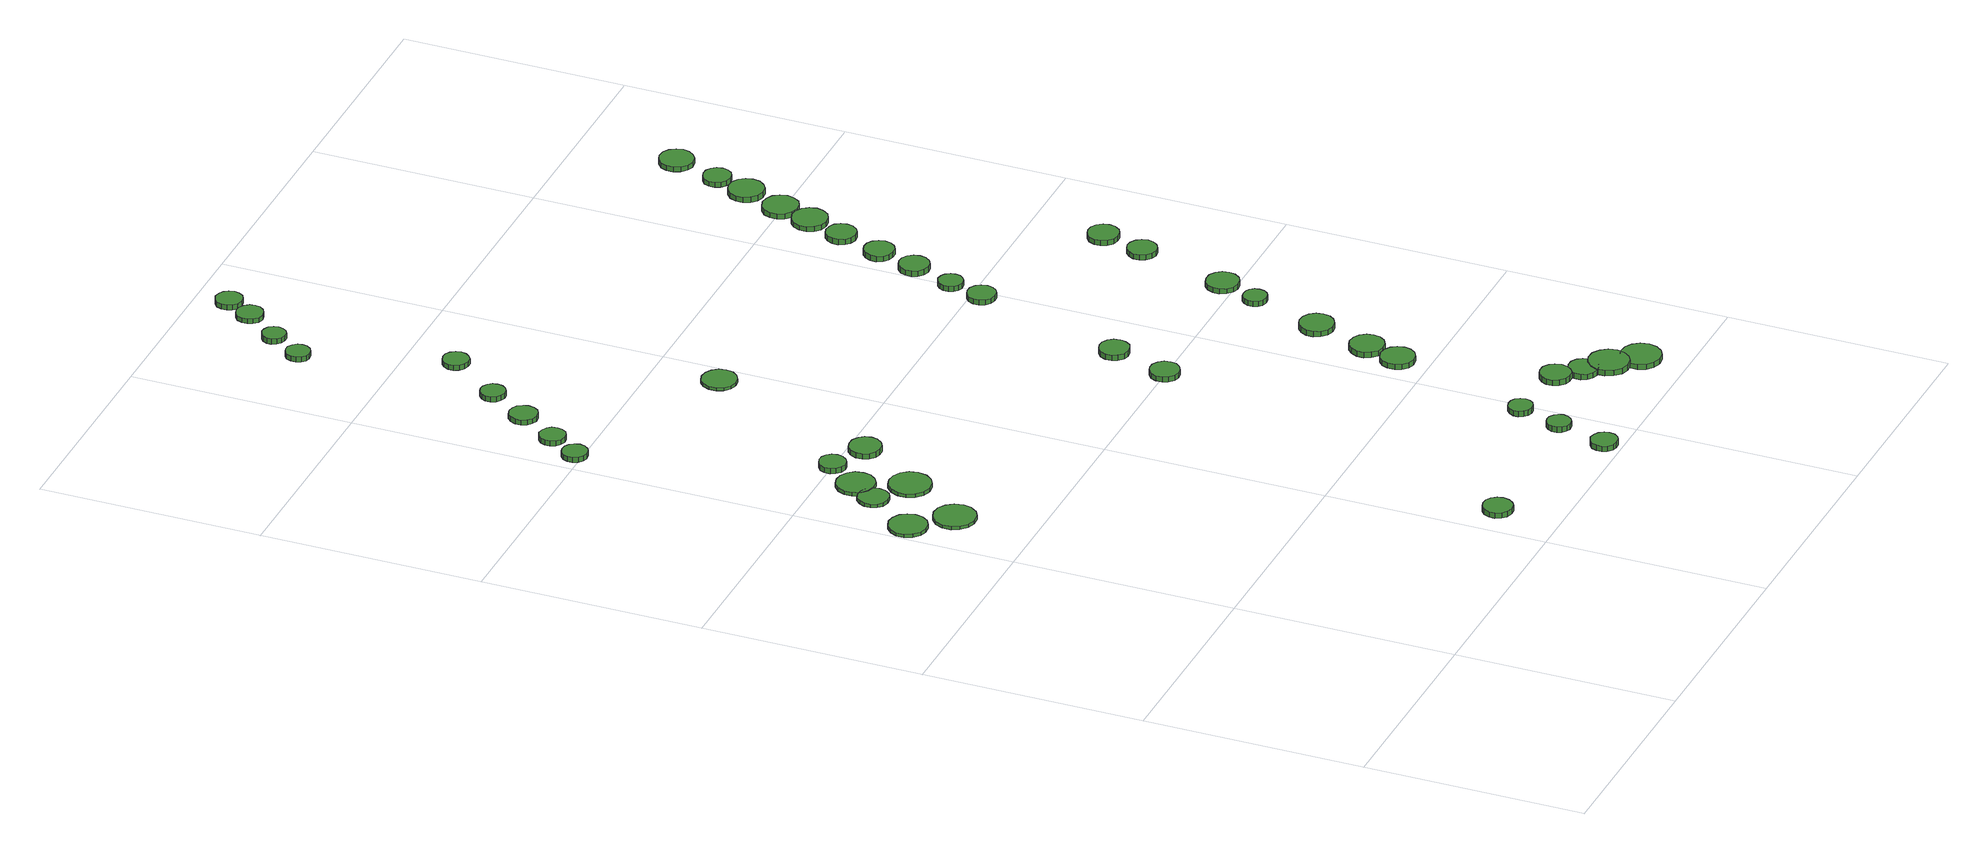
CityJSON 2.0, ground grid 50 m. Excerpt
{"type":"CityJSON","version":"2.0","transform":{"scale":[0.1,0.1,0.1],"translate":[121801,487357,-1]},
"CityObjects":{
"tree1":{"type":"SolitaryVegetationObject","attributes":{"function":"something"},"geometry":[{"type":"MultiSurface","lod":"1","boundaries":[[[0,1,2,3,4,5,6,7,8,9,10,11,12,13,14]],[[15,16,17,18,19,20,21,22,23,24,25,26,27,28,29]],[[0,29,28,1]],[[1,28,27,2]],[[2,27,26,3]],[[3,26,25,4]],[[4,25,24,5]],[[5,24,23,6]],[[6,23,22,7]],[[7,22,21,8]],[[8,21,20,9]],[[9,20,19,10]],[[10,19,18,11]],[[11,18,17,12]],[[12,17,16,13]],[[13,16,15,14]],[[14,15,29,0]]]}]},
"tree2":{"type":"SolitaryVegetationObject","attributes":{"function":"something"},"geometry":[{"type":"MultiSurface","lod":"1","boundaries":[[[30,31,32,33,34,35,36,37,38,39,40,41,42,43,44]],[[45,46,47,48,49,50,51,52,53,54,55,56,57,58,59]],[[30,59,58,31]],[[31,58,57,32]],[[32,57,56,33]],[[33,56,55,34]],[[34,55,54,35]],[[35,54,53,36]],[[36,53,52,37]],[[37,52,51,38]],[[38,51,50,39]],[[39,50,49,40]],[[40,49,48,41]],[[41,48,47,42]],[[42,47,46,43]],[[43,46,45,44]],[[44,45,59,30]]]}]},
"tree3":{"type":"SolitaryVegetationObject","attributes":{"function":"something"},"geometry":[{"type":"MultiSurface","lod":"1","boundaries":[[[60,61,62,63,64,65,66,67,68,69,70,71,72,73,74]],[[75,76,77,78,79,80,81,82,83,84,85,86,87,88,89]],[[60,89,88,61]],[[61,88,87,62]],[[62,87,86,63]],[[63,86,85,64]],[[64,85,84,65]],[[65,84,83,66]],[[66,83,82,67]],[[67,82,81,68]],[[68,81,80,69]],[[69,80,79,70]],[[70,79,78,71]],[[71,78,77,72]],[[72,77,76,73]],[[73,76,75,74]],[[74,75,89,60]]]}]},
"tree4":{"type":"SolitaryVegetationObject","attributes":{"function":"something"},"geometry":[{"type":"MultiSurface","lod":"1","boundaries":[[[90,91,92,93,94,95,96,97,98,99,100,101,102,103,104]],[[105,106,107,108,109,110,111,112,113,114,115,116,117,118,119]],[[90,119,118,91]],[[91,118,117,92]],[[92,117,116,93]],[[93,116,115,94]],[[94,115,114,95]],[[95,114,113,96]],[[96,113,112,97]],[[97,112,111,98]],[[98,111,110,99]],[[99,110,109,100]],[[100,109,108,101]],[[101,108,107,102]],[[102,107,106,103]],[[103,106,105,104]],[[104,105,119,90]]]}]},
"tree5":{"type":"SolitaryVegetationObject","attributes":{"function":"something"},"geometry":[{"type":"MultiSurface","lod":"1","boundaries":[[[120,121,122,123,124,125,126,127,128,129,130,131,132,133,134]],[[135,136,137,138,139,140,141,142,143,144,145,146,147,148,149]],[[120,149,148,121]],[[121,148,147,122]],[[122,147,146,123]],[[123,146,145,124]],[[124,145,144,125]],[[125,144,143,126]],[[126,143,142,127]],[[127,142,141,128]],[[128,141,140,129]],[[129,140,139,130]],[[130,139,138,131]],[[131,138,137,132]],[[132,137,136,133]],[[133,136,135,134]],[[134,135,149,120]]]}]},
"tree6":{"type":"SolitaryVegetationObject","attributes":{"function":"something"},"geometry":[{"type":"MultiSurface","lod":"1","boundaries":[[[150,151,152,153,154,155,156,157,158,159,160,161,162,163,164]],[[165,166,167,168,169,170,171,172,173,174,175,176,177,178,179]],[[150,179,178,151]],[[151,178,177,152]],[[152,177,176,153]],[[153,176,175,154]],[[154,175,174,155]],[[155,174,173,156]],[[156,173,172,157]],[[157,172,171,158]],[[158,171,170,159]],[[159,170,169,160]],[[160,169,168,161]],[[161,168,167,162]],[[162,167,166,163]],[[163,166,165,164]],[[164,165,179,150]]]}]},
"tree7":{"type":"SolitaryVegetationObject","attributes":{"function":"something"},"geometry":[{"type":"MultiSurface","lod":"1","boundaries":[[[180,181,182,183,184,185,186,187,188,189,190,191,192,193,194]],[[195,196,197,198,199,200,201,202,203,204,205,206,207,208,209]],[[180,209,208,181]],[[181,208,207,182]],[[182,207,206,183]],[[183,206,205,184]],[[184,205,204,185]],[[185,204,203,186]],[[186,203,202,187]],[[187,202,201,188]],[[188,201,200,189]],[[189,200,199,190]],[[190,199,198,191]],[[191,198,197,192]],[[192,197,196,193]],[[193,196,195,194]],[[194,195,209,180]]]}]},
"tree8":{"type":"SolitaryVegetationObject","attributes":{"function":"something"},"geometry":[{"type":"MultiSurface","lod":"1","boundaries":[[[210,211,212,213,214,215,216,217,218,219,220,221,222,223,224]],[[225,226,227,228,229,230,231,232,233,234,235,236,237,238,239]],[[210,239,238,211]],[[211,238,237,212]],[[212,237,236,213]],[[213,236,235,214]],[[214,235,234,215]],[[215,234,233,216]],[[216,233,232,217]],[[217,232,231,218]],[[218,231,230,219]],[[219,230,229,220]],[[220,229,228,221]],[[221,228,227,222]],[[222,227,226,223]],[[223,226,225,224]],[[224,225,239,210]]]}]},
"tree9":{"type":"SolitaryVegetationObject","attributes":{"function":"something"},"geometry":[{"type":"MultiSurface","lod":"1","boundaries":[[[240,241,242,243,244,245,246,247,248,249,250,251,252,253,254]],[[255,256,257,258,259,260,261,262,263,264,265,266,267,268,269]],[[240,269,268,241]],[[241,268,267,242]],[[242,267,266,243]],[[243,266,265,244]],[[244,265,264,245]],[[245,264,263,246]],[[246,263,262,247]],[[247,262,261,248]],[[248,261,260,249]],[[249,260,259,250]],[[250,259,258,251]],[[251,258,257,252]],[[252,257,256,253]],[[253,256,255,254]],[[254,255,269,240]]]}]},
"tree10":{"type":"SolitaryVegetationObject","attributes":{"function":"something"},"geometry":[{"type":"MultiSurface","lod":"1","boundaries":[[[270,271,272,273,274,275,276,277,278,279,280,281,282,283,284]],[[285,286,287,288,289,290,291,292,293,294,295,296,297,298,299]],[[270,299,298,271]],[[271,298,297,272]],[[272,297,296,273]],[[273,296,295,274]],[[274,295,294,275]],[[275,294,293,276]],[[276,293,292,277]],[[277,292,291,278]],[[278,291,290,279]],[[279,290,289,280]],[[280,289,288,281]],[[281,288,287,282]],[[282,287,286,283]],[[283,286,285,284]],[[284,285,299,270]]]}]},
"tree11":{"type":"SolitaryVegetationObject","attributes":{"function":"something"},"geometry":[{"type":"MultiSurface","lod":"1","boundaries":[[[300,301,302,303,304,305,306,307,308,309,310,311,312,313,314]],[[315,316,317,318,319,320,321,322,323,324,325,326,327,328,329]],[[300,329,328,301]],[[301,328,327,302]],[[302,327,326,303]],[[303,326,325,304]],[[304,325,324,305]],[[305,324,323,306]],[[306,323,322,307]],[[307,322,321,308]],[[308,321,320,309]],[[309,320,319,310]],[[310,319,318,311]],[[311,318,317,312]],[[312,317,316,313]],[[313,316,315,314]],[[314,315,329,300]]]}]},
"tree12":{"type":"SolitaryVegetationObject","attributes":{"function":"something"},"geometry":[{"type":"MultiSurface","lod":"1","boundaries":[[[330,331,332,333,334,335,336,337,338,339,340,341,342,343,344]],[[345,346,347,348,349,350,351,352,353,354,355,356,357,358,359]],[[330,359,358,331]],[[331,358,357,332]],[[332,357,356,333]],[[333,356,355,334]],[[334,355,354,335]],[[335,354,353,336]],[[336,353,352,337]],[[337,352,351,338]],[[338,351,350,339]],[[339,350,349,340]],[[340,349,348,341]],[[341,348,347,342]],[[342,347,346,343]],[[343,346,345,344]],[[344,345,359,330]]]}]},
"tree13":{"type":"SolitaryVegetationObject","attributes":{"function":"something"},"geometry":[{"type":"MultiSurface","lod":"1","boundaries":[[[360,361,362,363,364,365,366,367,368,369,370,371,372,373,374]],[[375,376,377,378,379,380,381,382,383,384,385,386,387,388,389]],[[360,389,388,361]],[[361,388,387,362]],[[362,387,386,363]],[[363,386,385,364]],[[364,385,384,365]],[[365,384,383,366]],[[366,383,382,367]],[[367,382,381,368]],[[368,381,380,369]],[[369,380,379,370]],[[370,379,378,371]],[[371,378,377,372]],[[372,377,376,373]],[[373,376,375,374]],[[374,375,389,360]]]}]},
"tree14":{"type":"SolitaryVegetationObject","attributes":{"function":"something"},"geometry":[{"type":"MultiSurface","lod":"1","boundaries":[[[390,391,392,393,394,395,396,397,398,399,400,401,402,403,404]],[[405,406,407,408,409,410,411,412,413,414,415,416,417,418,419]],[[390,419,418,391]],[[391,418,417,392]],[[392,417,416,393]],[[393,416,415,394]],[[394,415,414,395]],[[395,414,413,396]],[[396,413,412,397]],[[397,412,411,398]],[[398,411,410,399]],[[399,410,409,400]],[[400,409,408,401]],[[401,408,407,402]],[[402,407,406,403]],[[403,406,405,404]],[[404,405,419,390]]]}]},
"tree15":{"type":"SolitaryVegetationObject","attributes":{"function":"something"},"geometry":[{"type":"MultiSurface","lod":"1","boundaries":[[[420,421,422,423,424,425,426,427,428,429,430,431,432,433,434]],[[435,436,437,438,439,440,441,442,443,444,445,446,447,448,449]],[[420,449,448,421]],[[421,448,447,422]],[[422,447,446,423]],[[423,446,445,424]],[[424,445,444,425]],[[425,444,443,426]],[[426,443,442,427]],[[427,442,441,428]],[[428,441,440,429]],[[429,440,439,430]],[[430,439,438,431]],[[431,438,437,432]],[[432,437,436,433]],[[433,436,435,434]],[[434,435,449,420]]]}]},
"tree16":{"type":"SolitaryVegetationObject","attributes":{"function":"something"},"geometry":[{"type":"MultiSurface","lod":"1","boundaries":[[[450,451,452,453,454,455,456,457,458,459,460,461,462,463,464]],[[465,466,467,468,469,470,471,472,473,474,475,476,477,478,479]],[[450,479,478,451]],[[451,478,477,452]],[[452,477,476,453]],[[453,476,475,454]],[[454,475,474,455]],[[455,474,473,456]],[[456,473,472,457]],[[457,472,471,458]],[[458,471,470,459]],[[459,470,469,460]],[[460,469,468,461]],[[461,468,467,462]],[[462,467,466,463]],[[463,466,465,464]],[[464,465,479,450]]]}]},
"tree17":{"type":"SolitaryVegetationObject","attributes":{"function":"something"},"geometry":[{"type":"MultiSurface","lod":"1","boundaries":[[[480,481,482,483,484,485,486,487,488,489,490,491,492,493,494]],[[495,496,497,498,499,500,501,502,503,504,505,506,507,508,509]],[[480,509,508,481]],[[481,508,507,482]],[[482,507,506,483]],[[483,506,505,484]],[[484,505,504,485]],[[485,504,503,486]],[[486,503,502,487]],[[487,502,501,488]],[[488,501,500,489]],[[489,500,499,490]],[[490,499,498,491]],[[491,498,497,492]],[[492,497,496,493]],[[493,496,495,494]],[[494,495,509,480]]]}]},
"tree18":{"type":"SolitaryVegetationObject","attributes":{"function":"something"},"geometry":[{"type":"MultiSurface","lod":"1","boundaries":[[[510,511,512,513,514,515,516,517,518,519,520,521,522,523,524]],[[525,526,527,528,529,530,531,532,533,534,535,536,537,538,539]],[[510,539,538,511]],[[511,538,537,512]],[[512,537,536,513]],[[513,536,535,514]],[[514,535,534,515]],[[515,534,533,516]],[[516,533,532,517]],[[517,532,531,518]],[[518,531,530,519]],[[519,530,529,520]],[[520,529,528,521]],[[521,528,527,522]],[[522,527,526,523]],[[523,526,525,524]],[[524,525,539,510]]]}]},
"tree19":{"type":"SolitaryVegetationObject","attributes":{"function":"something"},"geometry":[{"type":"MultiSurface","lod":"1","boundaries":[[[540,541,542,543,544,545,546,547,548,549,550,551,552,553,554]],[[555,556,557,558,559,560,561,562,563,564,565,566,567,568,569]],[[540,569,568,541]],[[541,568,567,542]],[[542,567,566,543]],[[543,566,565,544]],[[544,565,564,545]],[[545,564,563,546]],[[546,563,562,547]],[[547,562,561,548]],[[548,561,560,549]],[[549,560,559,550]],[[550,559,558,551]],[[551,558,557,552]],[[552,557,556,553]],[[553,556,555,554]],[[554,555,569,540]]]}]},
"tree20":{"type":"SolitaryVegetationObject","attributes":{"function":"something"},"geometry":[{"type":"MultiSurface","lod":"1","boundaries":[[[570,571,572,573,574,575,576,577,578,579,580,581,582,583,584]],[[585,586,587,588,589,590,591,592,593,594,595,596,597,598,599]],[[570,599,598,571]],[[571,598,597,572]],[[572,597,596,573]],[[573,596,595,574]],[[574,595,594,575]],[[575,594,593,576]],[[576,593,592,577]],[[577,592,591,578]],[[578,591,590,579]],[[579,590,589,580]],[[580,589,588,581]],[[581,588,587,582]],[[582,587,586,583]],[[583,586,585,584]],[[584,585,599,570]]]}]},
"tree21":{"type":"SolitaryVegetationObject","attributes":{"function":"something"},"geometry":[{"type":"MultiSurface","lod":"1","boundaries":[[[600,601,602,603,604,605,606,607,608,609,610,611,612,613,614]],[[615,616,617,618,619,620,621,622,623,624,625,626,627,628,629]],[[600,629,628,601]],[[601,628,627,602]],[[602,627,626,603]],[[603,626,625,604]],[[604,625,624,605]],[[605,624,623,606]],[[606,623,622,607]],[[607,622,621,608]],[[608,621,620,609]],[[609,620,619,610]],[[610,619,618,611]],[[611,618,617,612]],[[612,617,616,613]],[[613,616,615,614]],[[614,615,629,600]]]}]},
"tree22":{"type":"SolitaryVegetationObject","attributes":{"function":"something"},"geometry":[{"type":"MultiSurface","lod":"1","boundaries":[[[630,631,632,633,634,635,636,637,638,639,640,641,642,643,644]],[[645,646,647,648,649,650,651,652,653,654,655,656,657,658,659]],[[630,659,658,631]],[[631,658,657,632]],[[632,657,656,633]],[[633,656,655,634]],[[634,655,654,635]],[[635,654,653,636]],[[636,653,652,637]],[[637,652,651,638]],[[638,651,650,639]],[[639,650,649,640]],[[640,649,648,641]],[[641,648,647,642]],[[642,647,646,643]],[[643,646,645,644]],[[644,645,659,630]]]}]},
"tree23":{"type":"SolitaryVegetationObject","attributes":{"function":"something"},"geometry":[{"type":"MultiSurface","lod":"1","boundaries":[[[660,661,662,663,664,665,666,667,668,669,670,671,672,673,674]],[[675,676,677,678,679,680,681,682,683,684,685,686,687,688,689]],[[660,689,688,661]],[[661,688,687,662]],[[662,687,686,663]],[[663,686,685,664]],[[664,685,684,665]],[[665,684,683,666]],[[666,683,682,667]],[[667,682,681,668]],[[668,681,680,669]],[[669,680,679,670]],[[670,679,678,671]],[[671,678,677,672]],[[672,677,676,673]],[[673,676,675,674]],[[674,675,689,660]]]}]},
"tree24":{"type":"SolitaryVegetationObject","attributes":{"function":"something"},"geometry":[{"type":"MultiSurface","lod":"1","boundaries":[[[690,691,692,693,694,695,696,697,698,699,700,701,702,703,704]],[[705,706,707,708,709,710,711,712,713,714,715,716,717,718,719]],[[690,719,718,691]],[[691,718,717,692]],[[692,717,716,693]],[[693,716,715,694]],[[694,715,714,695]],[[695,714,713,696]],[[696,713,712,697]],[[697,712,711,698]],[[698,711,710,699]],[[699,710,709,700]],[[700,709,708,701]],[[701,708,707,702]],[[702,707,706,703]],[[703,706,705,704]],[[704,705,719,690]]]}]},
"tree25":{"type":"SolitaryVegetationObject","attributes":{"function":"something"},"geometry":[{"type":"MultiSurface","lod":"1","boundaries":[[[720,721,722,723,724,725,726,727,728,729,730,731,732,733,734]],[[735,736,737,738,739,740,741,742,743,744,745,746,747,748,749]],[[720,749,748,721]],[[721,748,747,722]],[[722,747,746,723]],[[723,746,745,724]],[[724,745,744,725]],[[725,744,743,726]],[[726,743,742,727]],[[727,742,741,728]],[[728,741,740,729]],[[729,740,739,730]],[[730,739,738,731]],[[731,738,737,732]],[[732,737,736,733]],[[733,736,735,734]],[[734,735,749,720]]]}]},
"tree26":{"type":"SolitaryVegetationObject","attributes":{"function":"something"},"geometry":[{"type":"MultiSurface","lod":"1","boundaries":[[[750,751,752,753,754,755,756,757,758,759,760,761,762,763,764]],[[765,766,767,768,769,770,771,772,773,774,775,776,777,778,779]],[[750,779,778,751]],[[751,778,777,752]],[[752,777,776,753]],[[753,776,775,754]],[[754,775,774,755]],[[755,774,773,756]],[[756,773,772,757]],[[757,772,771,758]],[[758,771,770,759]],[[759,770,769,760]],[[760,769,768,761]],[[761,768,767,762]],[[762,767,766,763]],[[763,766,765,764]],[[764,765,779,750]]]}]},
"tree27":{"type":"SolitaryVegetationObject","attributes":{"function":"something"},"geometry":[{"type":"MultiSurface","lod":"1","boundaries":[[[780,781,782,783,784,785,786,787,788,789,790,791,792,793,794]],[[795,796,797,798,799,800,801,802,803,804,805,806,807,808,809]],[[780,809,808,781]],[[781,808,807,782]],[[782,807,806,783]],[[783,806,805,784]],[[784,805,804,785]],[[785,804,803,786]],[[786,803,802,787]],[[787,802,801,788]],[[788,801,800,789]],[[789,800,799,790]],[[790,799,798,791]],[[791,798,797,792]],[[792,797,796,793]],[[793,796,795,794]],[[794,795,809,780]]]}]},
"tree28":{"type":"SolitaryVegetationObject","attributes":{"function":"something"},"geometry":[{"type":"MultiSurface","lod":"1","boundaries":[[[810,811,812,813,814,815,816,817,818,819,820,821,822,823,824]],[[825,826,827,828,829,830,831,832,833,834,835,836,837,838,839]],[[810,839,838,811]],[[811,838,837,812]],[[812,837,836,813]],[[813,836,835,814]],[[814,835,834,815]],[[815,834,833,816]],[[816,833,832,817]],[[817,832,831,818]],[[818,831,830,819]],[[819,830,829,820]],[[820,829,828,821]],[[821,828,827,822]],[[822,827,826,823]],[[823,826,825,824]],[[824,825,839,810]]]}]},
"tree29":{"type":"SolitaryVegetationObject","attributes":{"function":"something"},"geometry":[{"type":"MultiSurface","lod":"1","boundaries":[[[840,841,842,843,844,845,846,847,848,849,850,851,852,853,854]],[[855,856,857,858,859,860,861,862,863,864,865,866,867,868,869]],[[840,869,868,841]],[[841,868,867,842]],[[842,867,866,843]],[[843,866,865,844]],[[844,865,864,845]],[[845,864,863,846]],[[846,863,862,847]],[[847,862,861,848]],[[848,861,860,849]],[[849,860,859,850]],[[850,859,858,851]],[[851,858,857,852]],[[852,857,856,853]],[[853,856,855,854]],[[854,855,869,840]]]}]},
"tree30":{"type":"SolitaryVegetationObject","attributes":{"function":"something"},"geometry":[{"type":"MultiSurface","lod":"1","boundaries":[[[870,871,872,873,874,875,876,877,878,879,880,881,882,883,884]],[[885,886,887,888,889,890,891,892,893,894,895,896,897,898,899]],[[870,899,898,871]],[[871,898,897,872]],[[872,897,896,873]],[[873,896,895,874]],[[874,895,894,875]],[[875,894,893,876]],[[876,893,892,877]],[[877,892,891,878]],[[878,891,890,879]],[[879,890,889,880]],[[880,889,888,881]],[[881,888,887,882]],[[882,887,886,883]],[[883,886,885,884]],[[884,885,899,870]]]}]},
"tree31":{"type":"SolitaryVegetationObject","attributes":{"function":"something"},"geometry":[{"type":"MultiSurface","lod":"1","boundaries":[[[900,901,902,903,904,905,906,907,908,909,910,911,912,913,914]],[[915,916,917,918,919,920,921,922,923,924,925,926,927,928,929]],[[900,929,928,901]],[[901,928,927,902]],[[902,927,926,903]],[[903,926,925,904]],[[904,925,924,905]],[[905,924,923,906]],[[906,923,922,907]],[[907,922,921,908]],[[908,921,920,909]],[[909,920,919,910]],[[910,919,918,911]],[[911,918,917,912]],[[912,917,916,913]],[[913,916,915,914]],[[914,915,929,900]]]}]},
"tree32":{"type":"SolitaryVegetationObject","attributes":{"function":"something"},"geometry":[{"type":"MultiSurface","lod":"1","boundaries":[[[930,931,932,933,934,935,936,937,938,939,940,941,942,943,944]],[[945,946,947,948,949,950,951,952,953,954,955,956,957,958,959]],[[930,959,958,931]],[[931,958,957,932]],[[932,957,956,933]],[[933,956,955,934]],[[934,955,954,935]],[[935,954,953,936]],[[936,953,952,937]],[[937,952,951,938]],[[938,951,950,939]],[[939,950,949,940]],[[940,949,948,941]],[[941,948,947,942]],[[942,947,946,943]],[[943,946,945,944]],[[944,945,959,930]]]}]},
"tree33":{"type":"SolitaryVegetationObject","attributes":{"function":"something"},"geometry":[{"type":"MultiSurface","lod":"1","boundaries":[[[960,961,962,963,964,965,966,967,968,969,970,971,972,973,974]],[[975,976,977,978,979,980,981,982,983,984,985,986,987,988,989]],[[960,989,988,961]],[[961,988,987,962]],[[962,987,986,963]],[[963,986,985,964]],[[964,985,984,965]],[[965,984,983,966]],[[966,983,982,967]],[[967,982,981,968]],[[968,981,980,969]],[[969,980,979,970]],[[970,979,978,971]],[[971,978,977,972]],[[972,977,976,973]],[[973,976,975,974]],[[974,975,989,960]]]}]},
"tree34":{"type":"SolitaryVegetationObject","attributes":{"function":"something"},"geometry":[{"type":"MultiSurface","lod":"1","boundaries":[[[990,991,992,993,994,995,996,997,998,999,1000,1001,1002,1003,1004]],[[1005,1006,1007,1008,1009,1010,1011,1012,1013,1014,1015,1016,1017,1018,1019]],[[990,1019,1018,991]],[[991,1018,1017,992]],[[992,1017,1016,993]],[[993,1016,1015,994]],[[994,1015,1014,995]],[[995,1014,1013,996]],[[996,1013,1012,997]],[[997,1012,1011,998]],[[998,1011,1010,999]],[[999,1010,1009,1000]],[[1000,1009,1008,1001]],[[1001,1008,1007,1002]],[[1002,1007,1006,1003]],[[1003,1006,1005,1004]],[[1004,1005,1019,990]]]}]},
"tree35":{"type":"SolitaryVegetationObject","attributes":{"function":"something"},"geometry":[{"type":"MultiSurface","lod":"1","boundaries":[[[1020,1021,1022,1023,1024,1025,1026,1027,1028,1029,1030,1031,1032,1033,1034]],[[1035,1036,1037,1038,1039,1040,1041,1042,1043,1044,1045,1046,1047,1048,1049]],[[1020,1049,1048,1021]],[[1021,1048,1047,1022]],[[1022,1047,1046,1023]],[[1023,1046,1045,1024]],[[1024,1045,1044,1025]],[[1025,1044,1043,1026]],[[1026,1043,1042,1027]],[[1027,1042,1041,1028]],[[1028,1041,1040,1029]],[[1029,1040,1039,1030]],[[1030,1039,1038,1031]],[[1031,1038,1037,1032]],[[1032,1037,1036,1033]],[[1033,1036,1035,1034]],[[1034,1035,1049,1020]]]}]},
"tree36":{"type":"SolitaryVegetationObject","attributes":{"function":"something"},"geometry":[{"type":"MultiSurface","lod":"1","boundaries":[[[1050,1051,1052,1053,1054,1055,1056,1057,1058,1059,1060,1061,1062,1063,1064]],[[1065,1066,1067,1068,1069,1070,1071,1072,1073,1074,1075,1076,1077,1078,1079]],[[1050,1079,1078,1051]],[[1051,1078,1077,1052]],[[1052,1077,1076,1053]],[[1053,1076,1075,1054]],[[1054,1075,1074,1055]],[[1055,1074,1073,1056]],[[1056,1073,1072,1057]],[[1057,1072,1071,1058]],[[1058,1071,1070,1059]],[[1059,1070,1069,1060]],[[1060,1069,1068,1061]],[[1061,1068,1067,1062]],[[1062,1067,1066,1063]],[[1063,1066,1065,1064]],[[1064,1065,1079,1050]]]}]},
"tree37":{"type":"SolitaryVegetationObject","attributes":{"function":"something"},"geometry":[{"type":"MultiSurface","lod":"1","boundaries":[[[1080,1081,1082,1083,1084,1085,1086,1087,1088,1089,1090,1091,1092,1093,1094]],[[1095,1096,1097,1098,1099,1100,1101,1102,1103,1104,1105,1106,1107,1108,1109]],[[1080,1109,1108,1081]],[[1081,1108,1107,1082]],[[1082,1107,1106,1083]],[[1083,1106,1105,1084]],[[1084,1105,1104,1085]],[[1085,1104,1103,1086]],[[1086,1103,1102,1087]],[[1087,1102,1101,1088]],[[1088,1101,1100,1089]],[[1089,1100,1099,1090]],[[1090,1099,1098,1091]],[[1091,1098,1097,1092]],[[1092,1097,1096,1093]],[[1093,1096,1095,1094]],[[1094,1095,1109,1080]]]}]},
"tree38":{"type":"SolitaryVegetationObject","attributes":{"function":"something"},"geometry":[{"type":"MultiSurface","lod":"1","boundaries":[[[1110,1111,1112,1113,1114,1115,1116,1117,1118,1119,1120,1121,1122,1123,1124]],[[1125,1126,1127,1128,1129,1130,1131,1132,1133,1134,1135,1136,1137,1138,1139]],[[1110,1139,1138,1111]],[[1111,1138,1137,1112]],[[1112,1137,1136,1113]],[[1113,1136,1135,1114]],[[1114,1135,1134,1115]],[[1115,1134,1133,1116]],[[1116,1133,1132,1117]],[[1117,1132,1131,1118]],[[1118,1131,1130,1119]],[[1119,1130,1129,1120]],[[1120,1129,1128,1121]],[[1121,1128,1127,1122]],[[1122,1127,1126,1123]],[[1123,1126,1125,1124]],[[1124,1125,1139,1110]]]}]},
"tree39":{"type":"SolitaryVegetationObject","attributes":{"function":"something"},"geometry":[{"type":"MultiSurface","lod":"1","boundaries":[[[1140,1141,1142,1143,1144,1145,1146,1147,1148,1149,1150,1151,1152,1153,1154]],[[1155,1156,1157,1158,1159,1160,1161,1162,1163,1164,1165,1166,1167,1168,1169]],[[1140,1169,1168,1141]],[[1141,1168,1167,1142]],[[1142,1167,1166,1143]],[[1143,1166,1165,1144]],[[1144,1165,1164,1145]],[[1145,1164,1163,1146]],[[1146,1163,1162,1147]],[[1147,1162,1161,1148]],[[1148,1161,1160,1149]],[[1149,1160,1159,1150]],[[1150,1159,1158,1151]],[[1151,1158,1157,1152]],[[1152,1157,1156,1153]],[[1153,1156,1155,1154]],[[1154,1155,1169,1140]]]}]},
"tree40":{"type":"SolitaryVegetationObject","attributes":{"function":"something"},"geometry":[{"type":"MultiSurface","lod":"1","boundaries":[[[1170,1171,1172,1173,1174,1175,1176,1177,1178,1179,1180,1181,1182,1183,1184]],[[1185,1186,1187,1188,1189,1190,1191,1192,1193,1194,1195,1196,1197,1198,1199]],[[1170,1199,1198,1171]],[[1171,1198,1197,1172]],[[1172,1197,1196,1173]],[[1173,1196,1195,1174]],[[1174,1195,1194,1175]],[[1175,1194,1193,1176]],[[1176,1193,1192,1177]],[[1177,1192,1191,1178]],[[1178,1191,1190,1179]],[[1179,1190,1189,1180]],[[1180,1189,1188,1181]],[[1181,1188,1187,1182]],[[1182,1187,1186,1183]],[[1183,1186,1185,1184]],[[1184,1185,1199,1170]]]}]},
"tree41":{"type":"SolitaryVegetationObject","attributes":{"function":"something"},"geometry":[{"type":"MultiSurface","lod":"1","boundaries":[[[1200,1201,1202,1203,1204,1205,1206,1207,1208,1209,1210,1211,1212,1213,1214]],[[1215,1216,1217,1218,1219,1220,1221,1222,1223,1224,1225,1226,1227,1228,1229]],[[1200,1229,1228,1201]],[[1201,1228,1227,1202]],[[1202,1227,1226,1203]],[[1203,1226,1225,1204]],[[1204,1225,1224,1205]],[[1205,1224,1223,1206]],[[1206,1223,1222,1207]],[[1207,1222,1221,1208]],[[1208,1221,1220,1209]],[[1209,1220,1219,1210]],[[1210,1219,1218,1211]],[[1211,1218,1217,1212]],[[1212,1217,1216,1213]],[[1213,1216,1215,1214]],[[1214,1215,1229,1200]]]}]},
"tree42":{"type":"SolitaryVegetationObject","attributes":{"function":"something"},"geometry":[{"type":"MultiSurface","lod":"1","boundaries":[[[1230,1231,1232,1233,1234,1235,1236,1237,1238,1239,1240,1241,1242,1243,1244]],[[1245,1246,1247,1248,1249,1250,1251,1252,1253,1254,1255,1256,1257,1258,1259]],[[1230,1259,1258,1231]],[[1231,1258,1257,1232]],[[1232,1257,1256,1233]],[[1233,1256,1255,1234]],[[1234,1255,1254,1235]],[[1235,1254,1253,1236]],[[1236,1253,1252,1237]],[[1237,1252,1251,1238]],[[1238,1251,1250,1239]],[[1239,1250,1249,1240]],[[1240,1249,1248,1241]],[[1241,1248,1247,1242]],[[1242,1247,1246,1243]],[[1243,1246,1245,1244]],[[1244,1245,1259,1230]]]}]},
"tree43":{"type":"SolitaryVegetationObject","attributes":{"function":"something"},"geometry":[{"type":"MultiSurface","lod":"1","boundaries":[[[1260,1261,1262,1263,1264,1265,1266,1267,1268,1269,1270,1271,1272,1273,1274]],[[1275,1276,1277,1278,1279,1280,1281,1282,1283,1284,1285,1286,1287,1288,1289]],[[1260,1289,1288,1261]],[[1261,1288,1287,1262]],[[1262,1287,1286,1263]],[[1263,1286,1285,1264]],[[1264,1285,1284,1265]],[[1265,1284,1283,1266]],[[1266,1283,1282,1267]],[[1267,1282,1281,1268]],[[1268,1281,1280,1269]],[[1269,1280,1279,1270]],[[1270,1279,1278,1271]],[[1271,1278,1277,1272]],[[1272,1277,1276,1273]],[[1273,1276,1275,1274]],[[1274,1275,1289,1260]]]}]},
"tree44":{"type":"SolitaryVegetationObject","attributes":{"function":"something"},"geometry":[{"type":"MultiSurface","lod":"1","boundaries":[[[1290,1291,1292,1293,1294,1295,1296,1297,1298,1299,1300,1301,1302,1303,1304]],[[1305,1306,1307,1308,1309,1310,1311,1312,1313,1314,1315,1316,1317,1318,1319]],[[1290,1319,1318,1291]],[[1291,1318,1317,1292]],[[1292,1317,1316,1293]],[[1293,1316,1315,1294]],[[1294,1315,1314,1295]],[[1295,1314,1313,1296]],[[1296,1313,1312,1297]],[[1297,1312,1311,1298]],[[1298,1311,1310,1299]],[[1299,1310,1309,1300]],[[1300,1309,1308,1301]],[[1301,1308,1307,1302]],[[1302,1307,1306,1303]],[[1303,1306,1305,1304]],[[1304,1305,1319,1290]]]}]}
},
"vertices":[
[90,1258,15],[86,1276,15],[76,1290,15],[60,1299,15],[43,1301,15],[26,1295,15],[13,1283,15],[5,1267,15],[5,1250,15],[13,1233,15],[26,1221,15],[43,1216,15],[60,1218,15],[76,1227,15],[86,1241,15],[86,1241,7],[76,1227,7],[60,1218,7],[43,1216,7],[26,1221,7],[13,1233,7],[5,1250,7],[5,1267,7],[13,1283,7],[26,1295,7],[43,1301,7],[60,1299,7],[76,1290,7],[86,1276,7],[90,1258,7],
[165,1181,15],[161,1200,15],[149,1216,15],[133,1226,15],[113,1228,15],[95,1222,15],[80,1209,15],[72,1191,15],[72,1171,15],[80,1154,15],[95,1141,15],[113,1135,15],[133,1137,15],[149,1146,15],[161,1162,15],[161,1162,7],[149,1146,7],[133,1137,7],[113,1135,7],[95,1141,7],[80,1154,7],[72,1171,7],[72,1191,7],[80,1209,7],[95,1222,7],[113,1228,7],[133,1226,7],[149,1216,7],[161,1200,7],[165,1181,7],
[160,1369,15],[157,1383,15],[149,1395,15],[136,1402,15],[122,1403,15],[108,1399,15],[98,1389,15],[92,1376,15],[92,1362,15],[98,1349,15],[108,1339,15],[122,1335,15],[136,1336,15],[149,1343,15],[157,1355,15],[157,1355,7],[149,1343,7],[136,1336,7],[122,1335,7],[108,1339,7],[98,1349,7],[92,1362,7],[92,1376,7],[98,1389,7],[108,1399,7],[122,1403,7],[136,1402,7],[149,1395,7],[157,1383,7],[160,1369,7],
[206,1424,16],[203,1442,16],[192,1456,16],[177,1465,16],[159,1467,16],[142,1462,16],[129,1450,16],[121,1433,16],[121,1416,16],[129,1399,16],[142,1387,16],[159,1382,16],[177,1384,16],[192,1393,16],[203,1407,16],[203,1407,7],[192,1393,7],[177,1384,7],[159,1382,7],[142,1387,7],[129,1399,7],[121,1416,7],[121,1433,7],[129,1450,7],[142,1462,7],[159,1467,7],[177,1465,7],[192,1456,7],[203,1442,7],[206,1424,7],
[252,1319,15],[248,1338,15],[236,1354,15],[219,1363,15],[200,1365,15],[181,1359,15],[167,1346,15],[159,1328,15],[159,1309,15],[167,1291,15],[181,1278,15],[200,1272,15],[219,1274,15],[236,1283,15],[248,1299,15],[248,1299,7],[236,1283,7],[219,1274,7],[200,1272,7],[181,1278,7],[167,1291,7],[159,1309,7],[159,1328,7],[167,1346,7],[181,1359,7],[200,1365,7],[219,1363,7],[236,1354,7],[248,1338,7],[252,1319,7],
[598,136,31],[595,149,31],[587,160,31],[576,167,31],[562,168,31],[549,164,31],[539,155,31],[533,142,31],[533,129,31],[539,116,31],[549,107,31],[562,103,31],[576,104,31],[587,111,31],[595,122,31],[595,122,18],[587,111,18],[576,104,18],[562,103,18],[549,107,18],[539,116,18],[533,129,18],[533,142,18],[539,155,18],[549,164,18],[562,168,18],[576,167,18],[587,160,18],[595,149,18],[598,136,18],
[83,2016,19],[80,2028,19],[73,2037,19],[63,2043,19],[51,2044,19],[40,2041,19],[31,2033,19],[26,2022,19],[26,2010,19],[31,1999,19],[40,1991,19],[51,1988,19],[63,1989,19],[73,1995,19],[80,2004,19],[80,2004,7],[73,1995,7],[63,1989,7],[51,1988,7],[40,1991,7],[31,1999,7],[26,2010,7],[26,2022,7],[31,2033,7],[40,2041,7],[51,2044,7],[63,2043,7],[73,2037,7],[80,2028,7],[83,2016,7],
[243,1498,23],[240,1510,23],[233,1520,23],[222,1526,23],[210,1527,23],[198,1523,23],[189,1515,23],[184,1504,23],[184,1491,23],[189,1480,23],[198,1472,23],[210,1468,23],[222,1469,23],[233,1476,23],[240,1486,23],[240,1486,10],[233,1476,10],[222,1469,10],[210,1468,10],[198,1472,10],[189,1480,10],[184,1491,10],[184,1504,10],[189,1515,10],[198,1523,10],[210,1527,10],[222,1526,10],[233,1520,10],[240,1510,10],[243,1498,10],
[129,2086,18],[127,2098,18],[120,2107,18],[109,2113,18],[97,2115,18],[86,2111,18],[77,2103,18],[72,2092,18],[72,2080,18],[77,2069,18],[86,2061,18],[97,2057,18],[109,2058,18],[120,2064,18],[127,2074,18],[127,2074,6],[120,2064,6],[109,2058,6],[97,2057,6],[86,2061,6],[77,2069,6],[72,2080,6],[72,2092,6],[77,2103,6],[86,2111,6],[97,2115,6],[109,2113,6],[120,2107,6],[127,2098,6],[129,2086,6],
[333,1458,25],[330,1473,25],[321,1484,25],[308,1492,25],[293,1493,25],[279,1489,25],[268,1479,25],[262,1465,25],[262,1451,25],[268,1437,25],[279,1427,25],[293,1423,25],[308,1424,25],[321,1432,25],[330,1444,25],[330,1444,12],[321,1432,12],[308,1424,12],[293,1423,12],[279,1427,12],[268,1437,12],[262,1451,12],[262,1465,12],[268,1479,12],[279,1489,12],[293,1493,12],[308,1492,12],[321,1484,12],[330,1473,12],[333,1458,12],
[190,2176,18],[187,2188,18],[180,2199,18],[169,2205,18],[156,2207,18],[143,2203,18],[134,2194,18],[128,2182,18],[128,2169,18],[134,2157,18],[143,2149,18],[156,2144,18],[169,2146,18],[180,2152,18],[187,2163,18],[187,2163,6],[180,2152,6],[169,2146,6],[156,2144,6],[143,2149,6],[134,2157,6],[128,2169,6],[128,2182,6],[134,2194,6],[143,2203,6],[156,2207,6],[169,2205,6],[180,2199,6],[187,2188,6],[190,2176,6],
[247,2270,18],[245,2281,18],[238,2290,18],[228,2296,18],[217,2297,18],[206,2294,18],[197,2286,18],[192,2276,18],[192,2264,18],[197,2253,18],[206,2246,18],[217,2242,18],[228,2243,18],[238,2249,18],[245,2258,18],[245,2258,6],[238,2249,6],[228,2243,6],[217,2242,6],[206,2246,6],[197,2253,6],[192,2264,6],[192,2276,6],[197,2286,6],[206,2294,6],[217,2297,6],[228,2296,6],[238,2290,6],[245,2281,6],[247,2270,6],
[932,33,30],[930,45,30],[922,55,30],[912,61,30],[899,63,30],[888,59,30],[878,51,30],[873,39,30],[873,27,30],[878,16,30],[888,7,30],[899,4,30],[912,5,30],[922,11,30],[930,21,30],[930,21,17],[922,11,17],[912,5,17],[899,4,17],[888,7,17],[878,16,17],[873,27,17],[873,39,17],[878,51,17],[888,59,17],[899,63,17],[912,61,17],[922,55,17],[930,45,17],[932,33,17],
[963,150,30],[960,161,30],[954,169,30],[944,175,30],[933,176,30],[923,173,30],[914,165,30],[910,155,30],[910,144,30],[914,134,30],[923,127,30],[933,123,30],[944,124,30],[954,130,30],[960,139,30],[960,139,17],[954,130,17],[944,124,17],[933,123,17],[923,127,17],[914,134,17],[910,144,17],[910,155,17],[914,165,17],[923,173,17],[933,176,17],[944,175,17],[954,169,17],[960,161,17],[963,150,17],
[490,1852,14],[487,1868,14],[477,1881,14],[463,1889,14],[447,1891,14],[431,1886,14],[419,1875,14],[413,1860,14],[413,1844,14],[419,1829,14],[431,1818,14],[447,1813,14],[463,1815,14],[477,1823,14],[487,1836,14],[487,1836,7],[477,1823,7],[463,1815,7],[447,1813,7],[431,1818,7],[419,1829,7],[413,1844,7],[413,1860,7],[419,1875,7],[431,1886,7],[447,1891,7],[463,1889,7],[477,1881,7],[487,1868,7],[490,1852,7],
[328,2386,26],[325,2398,26],[318,2408,26],[308,2414,26],[296,2415,26],[284,2411,26],[275,2403,26],[270,2392,26],[270,2380,26],[275,2369,26],[284,2361,26],[296,2357,26],[308,2358,26],[318,2365,26],[325,2374,26],[325,2374,14],[318,2365,14],[308,2358,14],[296,2357,14],[284,2361,14],[275,2369,14],[270,2380,14],[270,2392,14],[275,2403,14],[284,2411,14],[296,2415,14],[308,2414,14],[318,2408,14],[325,2398,14],[328,2386,14],
[231,2705,25],[229,2716,25],[222,2725,25],[212,2731,25],[201,2732,25],[190,2728,25],[182,2721,25],[178,2711,25],[178,2699,25],[182,2689,25],[190,2681,25],[201,2678,25],[212,2679,25],[222,2685,25],[229,2694,25],[229,2694,13],[222,2685,13],[212,2679,13],[201,2678,13],[190,2681,13],[182,2689,13],[178,2699,13],[178,2711,13],[182,2721,13],[190,2728,13],[201,2732,13],[212,2731,13],[222,2725,13],[229,2716,13],[231,2705,13],
[990,247,32],[987,258,32],[981,268,32],[971,273,32],[960,274,32],[949,271,32],[941,263,32],[936,253,32],[936,242,32],[941,232,32],[949,224,32],[960,221,32],[971,222,32],[981,227,32],[987,236,32],[987,236,19],[981,227,19],[971,222,19],[960,221,19],[949,224,19],[941,232,19],[936,242,19],[936,253,19],[941,263,19],[949,271,19],[960,274,19],[971,273,19],[981,268,19],[987,258,19],[990,247,19],
[285,2782,21],[283,2793,21],[277,2802,21],[267,2807,21],[256,2809,21],[246,2805,21],[238,2798,21],[233,2788,21],[233,2777,21],[238,2767,21],[246,2760,21],[256,2756,21],[267,2757,21],[277,2763,21],[283,2772,21],[283,2772,8],[277,2763,8],[267,2757,8],[256,2756,8],[246,2760,8],[238,2767,8],[233,2777,8],[233,2788,8],[238,2798,8],[246,2805,8],[256,2809,8],[267,2807,8],[277,2802,8],[283,2793,8],[285,2782,8],
[858,997,25],[856,1011,25],[847,1022,25],[835,1029,25],[822,1030,25],[809,1026,25],[798,1017,25],[793,1004,25],[793,990,25],[798,978,25],[809,968,25],[822,964,25],[835,966,25],[847,973,25],[856,984,25],[856,984,13],[847,973,13],[835,966,13],[822,964,13],[809,968,13],[798,978,13],[793,990,13],[793,1004,13],[798,1017,13],[809,1026,13],[822,1030,13],[835,1029,13],[847,1022,13],[856,1011,13],[858,997,13],
[350,2862,20],[348,2874,20],[340,2884,20],[329,2891,20],[317,2892,20],[305,2888,20],[296,2880,20],[291,2868,20],[291,2856,20],[296,2845,20],[305,2836,20],[317,2832,20],[329,2834,20],[340,2840,20],[348,2850,20],[348,2850,9],[340,2840,9],[329,2834,9],[317,2832,9],[305,2836,9],[296,2845,9],[291,2856,9],[291,2868,9],[296,2880,9],[305,2888,9],[317,2892,9],[329,2891,9],[340,2884,9],[348,2874,9],[350,2862,9],
[1151,232,31],[1148,246,31],[1140,257,31],[1128,265,31],[1113,266,31],[1100,262,31],[1089,252,31],[1083,239,31],[1083,225,31],[1089,212,31],[1100,202,31],[1113,198,31],[1128,199,31],[1140,207,31],[1148,218,31],[1148,218,18],[1140,207,18],[1128,199,18],[1113,198,18],[1100,202,18],[1089,212,18],[1083,225,18],[1083,239,18],[1089,252,18],[1100,262,18],[1113,266,18],[1128,265,18],[1140,257,18],[1148,246,18],[1151,232,18],
[897,1127,28],[894,1141,28],[886,1152,28],[874,1159,28],[860,1160,28],[847,1156,28],[837,1147,28],[831,1134,28],[831,1120,28],[837,1108,28],[847,1098,28],[860,1094,28],[874,1096,28],[886,1102,28],[894,1114,28],[894,1114,15],[886,1102,15],[874,1096,15],[860,1094,15],[847,1098,15],[837,1108,15],[831,1120,15],[831,1134,15],[837,1147,15],[847,1156,15],[860,1160,15],[874,1159,15],[886,1152,15],[894,1141,15],[897,1127,15],
[1200,189,27],[1197,203,27],[1189,214,27],[1177,221,27],[1163,222,27],[1150,218,27],[1140,209,27],[1134,196,27],[1134,182,27],[1140,170,27],[1150,161,27],[1163,156,27],[1177,158,27],[1189,165,27],[1197,176,27],[1197,176,14],[1189,165,14],[1177,158,14],[1163,156,14],[1150,161,14],[1140,170,14],[1134,182,14],[1134,196,14],[1140,209,14],[1150,218,14],[1163,222,14],[1177,221,14],[1189,214,14],[1197,203,14],[1200,189,14],
[1093,564,30],[1090,579,30],[1081,592,30],[1067,600,30],[1051,602,30],[1036,597,30],[1024,586,30],[1018,572,30],[1018,556,30],[1024,542,30],[1036,531,30],[1051,526,30],[1067,528,30],[1081,536,30],[1090,549,30],[1090,549,18],[1081,536,18],[1067,528,18],[1051,526,18],[1036,531,18],[1024,542,18],[1018,556,18],[1018,572,18],[1024,586,18],[1036,597,18],[1051,602,18],[1067,600,18],[1081,592,18],[1090,579,18],[1093,564,18],
[385,2923,21],[382,2935,21],[375,2945,21],[364,2951,21],[352,2953,21],[340,2949,21],[331,2941,21],[326,2929,21],[326,2917,21],[331,2906,21],[340,2897,21],[352,2894,21],[364,2895,21],[375,2901,21],[382,2911,21],[382,2911,9],[375,2901,9],[364,2895,9],[352,2894,9],[340,2897,9],[331,2906,9],[326,2917,9],[326,2929,9],[331,2941,9],[340,2949,9],[352,2953,9],[364,2951,9],[375,2945,9],[382,2935,9],[385,2923,9],
[1254,149,29],[1250,167,29],[1239,182,29],[1223,192,29],[1204,194,29],[1187,188,29],[1173,175,29],[1165,158,29],[1165,140,29],[1173,123,29],[1187,110,29],[1204,104,29],[1223,106,29],[1239,116,29],[1250,131,29],[1250,131,16],[1239,116,16],[1223,106,16],[1204,104,16],[1187,110,16],[1173,123,16],[1165,140,16],[1165,158,16],[1173,175,16],[1187,188,16],[1204,194,16],[1223,192,16],[1239,182,16],[1250,167,16],[1254,149,16],
[1118,644,28],[1115,659,28],[1106,672,28],[1092,680,28],[1076,682,28],[1061,677,28],[1050,666,28],[1043,652,28],[1043,636,28],[1050,622,28],[1061,611,28],[1076,606,28],[1092,608,28],[1106,616,28],[1115,628,28],[1115,628,15],[1106,616,15],[1092,608,15],[1076,606,15],[1061,611,15],[1050,622,15],[1043,636,15],[1043,652,15],[1050,666,15],[1061,677,15],[1076,682,15],[1092,680,15],[1106,672,15],[1115,659,15],[1118,644,15],
[1305,97,27],[1301,116,27],[1290,131,27],[1274,140,27],[1256,142,27],[1238,136,27],[1224,124,27],[1217,107,27],[1217,88,27],[1224,71,27],[1238,59,27],[1256,53,27],[1274,55,27],[1290,64,27],[1301,79,27],[1301,79,15],[1290,64,15],[1274,55,15],[1256,53,15],[1238,59,15],[1224,71,15],[1217,88,15],[1217,107,15],[1224,124,15],[1238,136,15],[1256,142,15],[1274,140,15],[1290,131,15],[1301,116,15],[1305,97,15],
[1159,775,27],[1156,790,27],[1147,803,27],[1133,811,27],[1117,813,27],[1102,808,27],[1091,797,27],[1084,783,27],[1084,767,27],[1091,753,27],[1102,742,27],[1117,737,27],[1133,739,27],[1147,747,27],[1156,759,27],[1156,759,14],[1147,747,14],[1133,739,14],[1117,737,14],[1102,742,14],[1091,753,14],[1084,767,14],[1084,783,14],[1091,797,14],[1102,808,14],[1117,813,14],[1133,811,14],[1147,803,14],[1156,790,14],[1159,775,14],
[999,1470,27],[996,1483,27],[989,1494,27],[977,1501,27],[964,1502,27],[951,1498,27],[941,1489,27],[936,1477,27],[936,1464,27],[941,1452,27],[951,1443,27],[964,1439,27],[977,1440,27],[989,1447,27],[996,1457,27],[996,1457,15],[989,1447,15],[977,1440,15],[964,1439,15],[951,1443,15],[941,1452,15],[936,1464,15],[936,1477,15],[941,1489,15],[951,1498,15],[964,1502,15],[977,1501,15],[989,1494,15],[996,1483,15],[999,1470,15],
[1202,937,27],[1200,948,27],[1193,957,27],[1184,962,27],[1173,963,27],[1162,960,27],[1154,953,27],[1149,943,27],[1149,931,27],[1154,921,27],[1162,914,27],[1173,911,27],[1184,912,27],[1193,917,27],[1200,926,27],[1200,926,15],[1193,917,15],[1184,912,15],[1173,911,15],[1162,914,15],[1154,921,15],[1149,931,15],[1149,943,15],[1154,953,15],[1162,960,15],[1173,963,15],[1184,962,15],[1193,957,15],[1200,948,15],[1202,937,15],
[1020,1551,25],[1018,1562,25],[1011,1572,25],[1002,1577,25],[990,1579,25],[979,1575,25],[971,1567,25],[966,1557,25],[966,1546,25],[971,1535,25],[979,1528,25],[990,1524,25],[1002,1525,25],[1011,1531,25],[1018,1540,25],[1018,1540,13],[1011,1531,13],[1002,1525,13],[990,1524,13],[979,1528,13],[971,1535,13],[966,1546,13],[966,1557,13],[971,1567,13],[979,1575,13],[990,1579,13],[1002,1577,13],[1011,1572,13],[1018,1562,13],[1020,1551,13],
[1236,1020,31],[1233,1035,31],[1224,1047,31],[1211,1055,31],[1196,1056,31],[1182,1052,31],[1171,1042,31],[1164,1028,31],[1164,1013,31],[1171,999,31],[1182,989,31],[1196,984,31],[1211,986,31],[1224,993,31],[1233,1006,31],[1233,1006,19],[1224,993,19],[1211,986,19],[1196,984,19],[1182,989,19],[1171,999,19],[1164,1013,19],[1164,1028,19],[1171,1042,19],[1182,1052,19],[1196,1056,19],[1211,1055,19],[1224,1047,19],[1233,1035,19],[1236,1020,19],
[1060,1648,26],[1057,1661,26],[1049,1673,26],[1037,1680,26],[1023,1681,26],[1010,1677,26],[999,1667,26],[994,1655,26],[994,1641,26],[999,1628,26],[1010,1619,26],[1023,1615,26],[1037,1616,26],[1049,1623,26],[1057,1634,26],[1057,1634,13],[1049,1623,13],[1037,1616,13],[1023,1615,13],[1010,1619,13],[999,1628,13],[994,1641,13],[994,1655,13],[999,1667,13],[1010,1677,13],[1023,1681,13],[1037,1680,13],[1049,1673,13],[1057,1661,13],[1060,1648,13],
[1088,1739,26],[1085,1752,26],[1077,1764,26],[1065,1771,26],[1051,1772,26],[1038,1768,26],[1028,1758,26],[1022,1746,26],[1022,1732,26],[1028,1719,26],[1038,1710,26],[1051,1706,26],[1065,1707,26],[1077,1714,26],[1085,1725,26],[1085,1725,13],[1077,1714,13],[1065,1707,13],[1051,1706,13],[1038,1710,13],[1028,1719,13],[1022,1732,13],[1022,1746,13],[1028,1758,13],[1038,1768,13],[1051,1772,13],[1065,1771,13],[1077,1764,13],[1085,1752,13],[1088,1739,13],
[1294,1228,31],[1291,1241,31],[1283,1252,31],[1271,1259,31],[1258,1261,31],[1245,1256,31],[1235,1247,31],[1229,1235,31],[1229,1221,31],[1235,1209,31],[1245,1200,31],[1258,1195,31],[1271,1197,31],[1283,1204,31],[1291,1215,31],[1291,1215,19],[1283,1204,19],[1271,1197,19],[1258,1195,19],[1245,1200,19],[1235,1209,19],[1229,1221,19],[1229,1235,19],[1235,1247,19],[1245,1256,19],[1258,1261,19],[1271,1259,19],[1283,1252,19],[1291,1241,19],[1294,1228,19],
[1122,1839,26],[1119,1852,26],[1111,1864,26],[1099,1870,26],[1085,1872,26],[1072,1868,26],[1062,1858,26],[1056,1846,26],[1056,1832,26],[1062,1819,26],[1072,1810,26],[1085,1806,26],[1099,1807,26],[1111,1814,26],[1119,1825,26],[1119,1825,13],[1111,1814,13],[1099,1807,13],[1085,1806,13],[1072,1810,13],[1062,1819,13],[1056,1832,13],[1056,1846,13],[1062,1858,13],[1072,1868,13],[1085,1872,13],[1099,1870,13],[1111,1864,13],[1119,1852,13],[1122,1839,13],
[1328,1329,27],[1325,1343,27],[1316,1355,27],[1304,1362,27],[1290,1363,27],[1276,1359,27],[1265,1349,27],[1259,1336,27],[1259,1322,27],[1265,1309,27],[1276,1299,27],[1290,1295,27],[1304,1296,27],[1316,1303,27],[1325,1315,27],[1325,1315,15],[1316,1303,15],[1304,1296,15],[1290,1295,15],[1276,1299,15],[1265,1309,15],[1259,1322,15],[1259,1336,15],[1265,1349,15],[1276,1359,15],[1290,1363,15],[1304,1362,15],[1316,1355,15],[1325,1343,15],[1328,1329,15],
[1158,1922,26],[1154,1938,26],[1145,1951,26],[1130,1960,26],[1114,1961,26],[1098,1956,26],[1086,1945,26],[1079,1930,26],[1079,1914,26],[1086,1899,26],[1098,1888,26],[1114,1883,26],[1130,1885,26],[1145,1893,26],[1154,1906,26],[1154,1906,14],[1145,1893,14],[1130,1885,14],[1114,1883,14],[1098,1888,14],[1086,1899,14],[1079,1914,14],[1079,1930,14],[1086,1945,14],[1098,1956,14],[1114,1961,14],[1130,1960,14],[1145,1951,14],[1154,1938,14],[1158,1922,14],
[1183,1999,26],[1179,2015,26],[1170,2028,26],[1155,2036,26],[1139,2038,26],[1123,2033,26],[1111,2022,26],[1105,2007,26],[1105,1991,26],[1111,1976,26],[1123,1965,26],[1139,1959,26],[1155,1961,26],[1170,1969,26],[1179,1983,26],[1179,1983,13],[1170,1969,13],[1155,1961,13],[1139,1959,13],[1123,1965,13],[1111,1976,13],[1105,1991,13],[1105,2007,13],[1111,2022,13],[1123,2033,13],[1139,2038,13],[1155,2036,13],[1170,2028,13],[1179,2015,13],[1183,1999,13],
[1218,2091,26],[1215,2107,26],[1205,2120,26],[1191,2128,26],[1174,2130,26],[1159,2125,26],[1147,2114,26],[1140,2099,26],[1140,2083,26],[1147,2068,26],[1159,2057,26],[1174,2052,26],[1191,2053,26],[1205,2062,26],[1215,2075,26],[1215,2075,13],[1205,2062,13],[1191,2053,13],[1174,2052,13],[1159,2057,13],[1147,2068,13],[1140,2083,13],[1140,2099,13],[1147,2114,13],[1159,2125,13],[1174,2130,13],[1191,2128,13],[1205,2120,13],[1215,2107,13],[1218,2091,13],
[1235,2167,26],[1233,2180,26],[1225,2190,26],[1214,2197,26],[1201,2198,26],[1189,2194,26],[1179,2186,26],[1174,2174,26],[1174,2161,26],[1179,2149,26],[1189,2141,26],[1201,2137,26],[1214,2138,26],[1225,2144,26],[1233,2155,26],[1233,2155,14],[1225,2144,14],[1214,2138,14],[1201,2137,14],[1189,2141,14],[1179,2149,14],[1174,2161,14],[1174,2174,14],[1179,2186,14],[1189,2194,14],[1201,2198,14],[1214,2197,14],[1225,2190,14],[1233,2180,14],[1235,2167,14],
[1275,2273,26],[1271,2288,26],[1262,2301,26],[1249,2309,26],[1233,2311,26],[1218,2306,26],[1206,2295,26],[1200,2281,26],[1200,2265,26],[1206,2251,26],[1218,2240,26],[1233,2235,26],[1249,2237,26],[1262,2245,26],[1271,2258,26],[1271,2258,14],[1262,2245,14],[1249,2237,14],[1233,2235,14],[1218,2240,14],[1206,2251,14],[1200,2265,14],[1200,2281,14],[1206,2295,14],[1218,2306,14],[1233,2311,14],[1249,2309,14],[1262,2301,14],[1271,2288,14],[1275,2273,14]
]}
